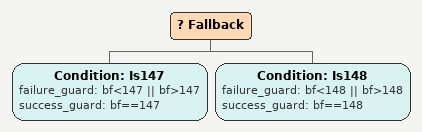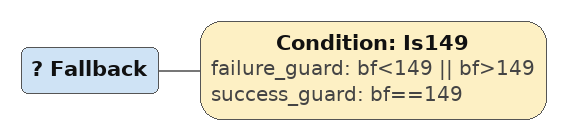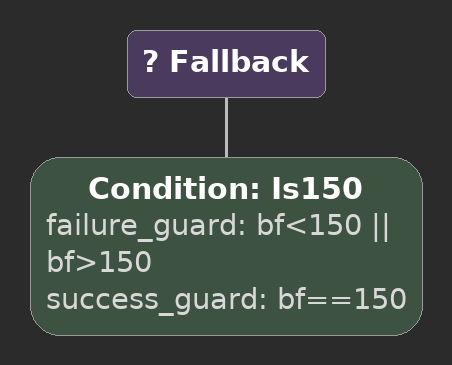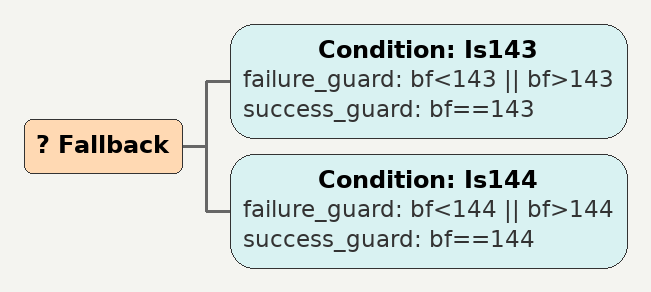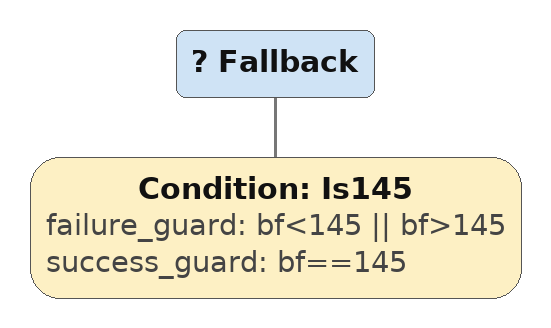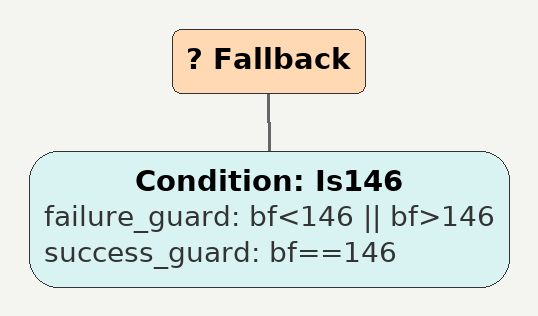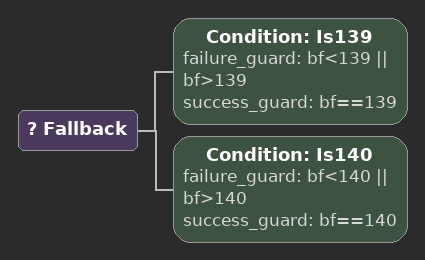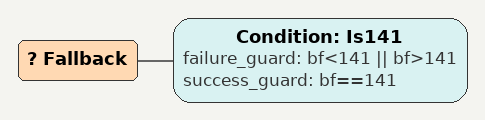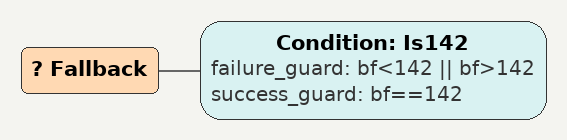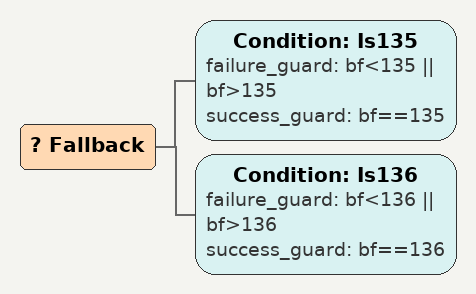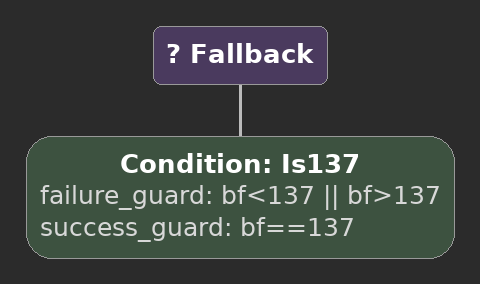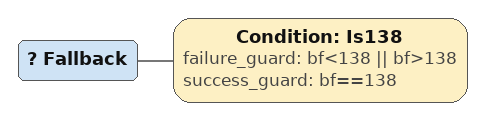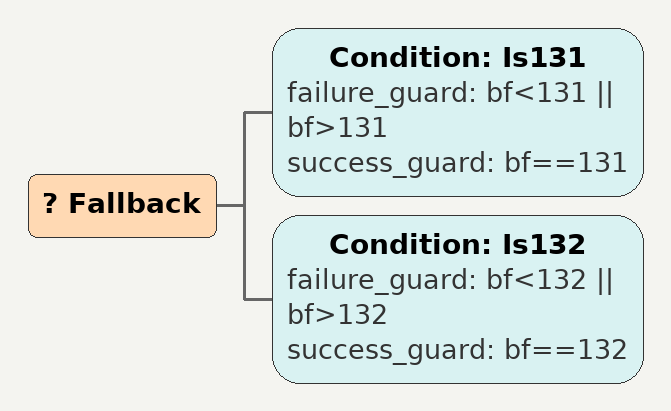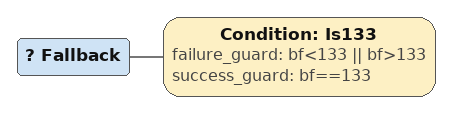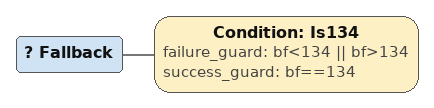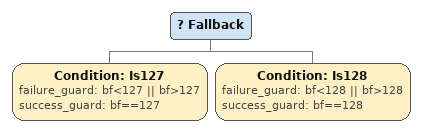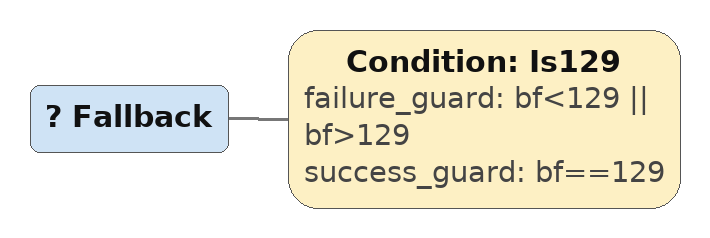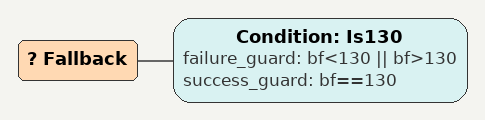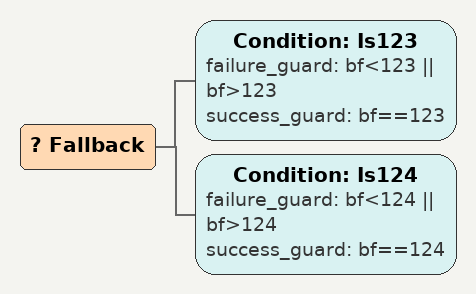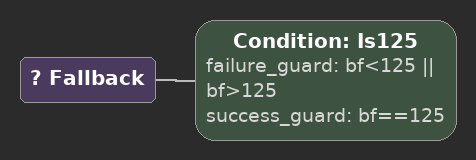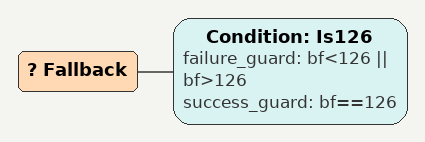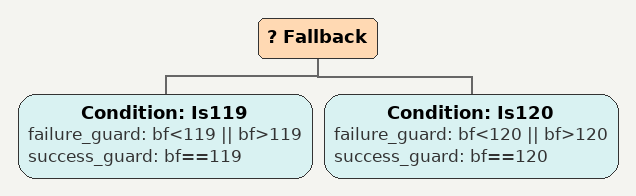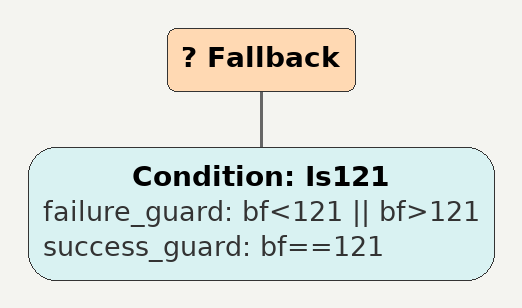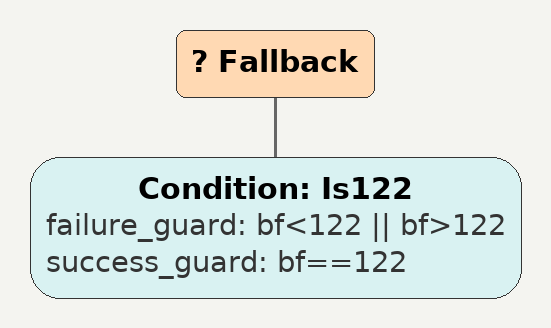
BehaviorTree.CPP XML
<Fallback>
    <Condition ID="Is147" failure_guard="bf&lt;147 || bf>147" success_guard="bf==147"/>
    <Condition ID="Is148" failure_guard="bf&lt;148 || bf>148" success_guard="bf==148"/>
        sequence146
        sequence
        children {
        } end_children
    } end_composite
</Fallback>

<Fallback>
    <Condition ID="Is149" failure_guard="bf&lt;149 || bf>149" success_guard="bf==149"/>
        sequence146
        sequence
        children {
        } end_children
    } end_composite
</Fallback>

<Fallback>
    <Condition ID="Is150" failure_guard="bf&lt;150 || bf>150" success_guard="bf==150"/>
        sequence146
        sequence
        children {
        } end_children
    } end_composite
</Fallback>

<Fallback>
    <Condition ID="Is143" failure_guard="bf&lt;143 || bf>143" success_guard="bf==143"/>
    <Condition ID="Is144" failure_guard="bf&lt;144 || bf>144" success_guard="bf==144"/>
        sequence142
        sequence
        children {
        } end_children
    } end_composite
</Fallback>

<Fallback>
    <Condition ID="Is145" failure_guard="bf&lt;145 || bf>145" success_guard="bf==145"/>
        sequence142
        sequence
        children {
        } end_children
    } end_composite
</Fallback>

<Fallback>
    <Condition ID="Is146" failure_guard="bf&lt;146 || bf>146" success_guard="bf==146"/>
        sequence142
        sequence
        children {
        } end_children
    } end_composite
</Fallback>

<Fallback>
    <Condition ID="Is139" failure_guard="bf&lt;139 || bf>139" success_guard="bf==139"/>
    <Condition ID="Is140" failure_guard="bf&lt;140 || bf>140" success_guard="bf==140"/>
        sequence138
        sequence
        children {
        } end_children
    } end_composite
</Fallback>

<Fallback>
    <Condition ID="Is141" failure_guard="bf&lt;141 || bf>141" success_guard="bf==141"/>
        sequence138
        sequence
        children {
        } end_children
    } end_composite
</Fallback>

<Fallback>
    <Condition ID="Is142" failure_guard="bf&lt;142 || bf>142" success_guard="bf==142"/>
        sequence138
        sequence
        children {
        } end_children
    } end_composite
</Fallback>

<Fallback>
    <Condition ID="Is135" failure_guard="bf&lt;135 || bf>135" success_guard="bf==135"/>
    <Condition ID="Is136" failure_guard="bf&lt;136 || bf>136" success_guard="bf==136"/>
        sequence134
        sequence
        children {
        } end_children
    } end_composite
</Fallback>

<Fallback>
    <Condition ID="Is137" failure_guard="bf&lt;137 || bf>137" success_guard="bf==137"/>
        sequence134
        sequence
        children {
        } end_children
    } end_composite
</Fallback>

<Fallback>
    <Condition ID="Is138" failure_guard="bf&lt;138 || bf>138" success_guard="bf==138"/>
        sequence134
        sequence
        children {
        } end_children
    } end_composite
</Fallback>

<Fallback>
    <Condition ID="Is131" failure_guard="bf&lt;131 || bf>131" success_guard="bf==131"/>
    <Condition ID="Is132" failure_guard="bf&lt;132 || bf>132" success_guard="bf==132"/>
        sequence130
        sequence
        children {
        } end_children
    } end_composite
</Fallback>

<Fallback>
    <Condition ID="Is133" failure_guard="bf&lt;133 || bf>133" success_guard="bf==133"/>
        sequence130
        sequence
        children {
        } end_children
    } end_composite
</Fallback>

<Fallback>
    <Condition ID="Is134" failure_guard="bf&lt;134 || bf>134" success_guard="bf==134"/>
        sequence130
        sequence
        children {
        } end_children
    } end_composite
</Fallback>

<Fallback>
    <Condition ID="Is127" failure_guard="bf&lt;127 || bf>127" success_guard="bf==127"/>
    <Condition ID="Is128" failure_guard="bf&lt;128 || bf>128" success_guard="bf==128"/>
        sequence126
        sequence
        children {
        } end_children
    } end_composite
</Fallback>

<Fallback>
    <Condition ID="Is129" failure_guard="bf&lt;129 || bf>129" success_guard="bf==129"/>
        sequence126
        sequence
        children {
        } end_children
    } end_composite
</Fallback>

<Fallback>
    <Condition ID="Is130" failure_guard="bf&lt;130 || bf>130" success_guard="bf==130"/>
        sequence126
        sequence
        children {
        } end_children
    } end_composite
</Fallback>

<Fallback>
    <Condition ID="Is123" failure_guard="bf&lt;123 || bf>123" success_guard="bf==123"/>
    <Condition ID="Is124" failure_guard="bf&lt;124 || bf>124" success_guard="bf==124"/>
        sequence122
        sequence
        children {
        } end_children
    } end_composite
</Fallback>

<Fallback>
    <Condition ID="Is125" failure_guard="bf&lt;125 || bf>125" success_guard="bf==125"/>
        sequence122
        sequence
        children {
        } end_children
    } end_composite
</Fallback>

<Fallback>
    <Condition ID="Is126" failure_guard="bf&lt;126 || bf>126" success_guard="bf==126"/>
        sequence122
        sequence
        children {
        } end_children
    } end_composite
</Fallback>

<Fallback>
    <Condition ID="Is119" failure_guard="bf&lt;119 || bf>119" success_guard="bf==119"/>
    <Condition ID="Is120" failure_guard="bf&lt;120 || bf>120" success_guard="bf==120"/>
        sequence118
        sequence
        children {
        } end_children
    } end_composite
</Fallback>

<Fallback>
    <Condition ID="Is121" failure_guard="bf&lt;121 || bf>121" success_guard="bf==121"/>
        sequence118
        sequence
        children {
        } end_children
    } end_composite
</Fallback>

<Fallback>
    <Condition ID="Is122" failure_guard="bf&lt;122 || bf>122" success_guard="bf==122"/>
        sequence118
        sequence
        children {
        } end_children
    } end_composite
</Fallback>
